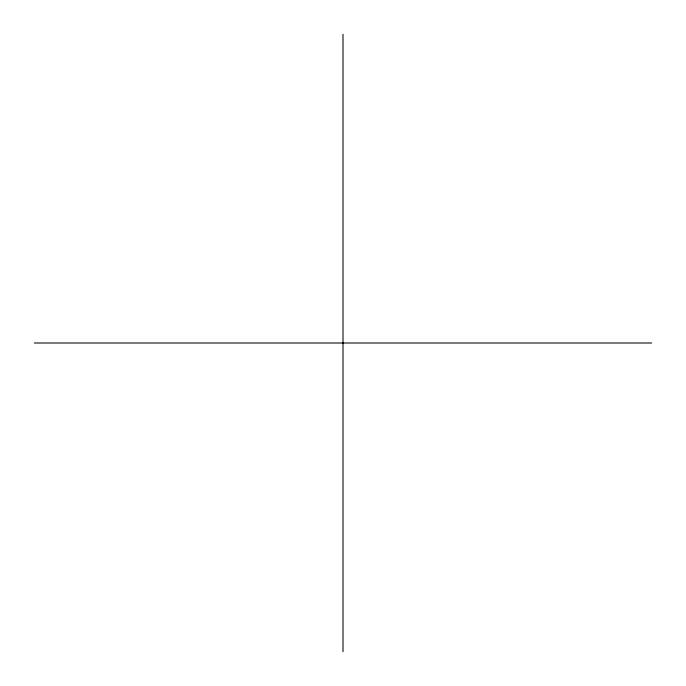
<?xml version="1.0" encoding="UTF-8"?>
<svg xmlns="http://www.w3.org/2000/svg" width="686" height="686" viewBox="0 0 686 686"><rect width="100%" height="100%" fill="white"/><g stroke="black" fill="none" stroke-linecap="round" stroke-linejoin="round"><path stroke-width="1.03" d="M34.3 343L651.7 343M343 34.3L343 651.7"/></g></svg>
